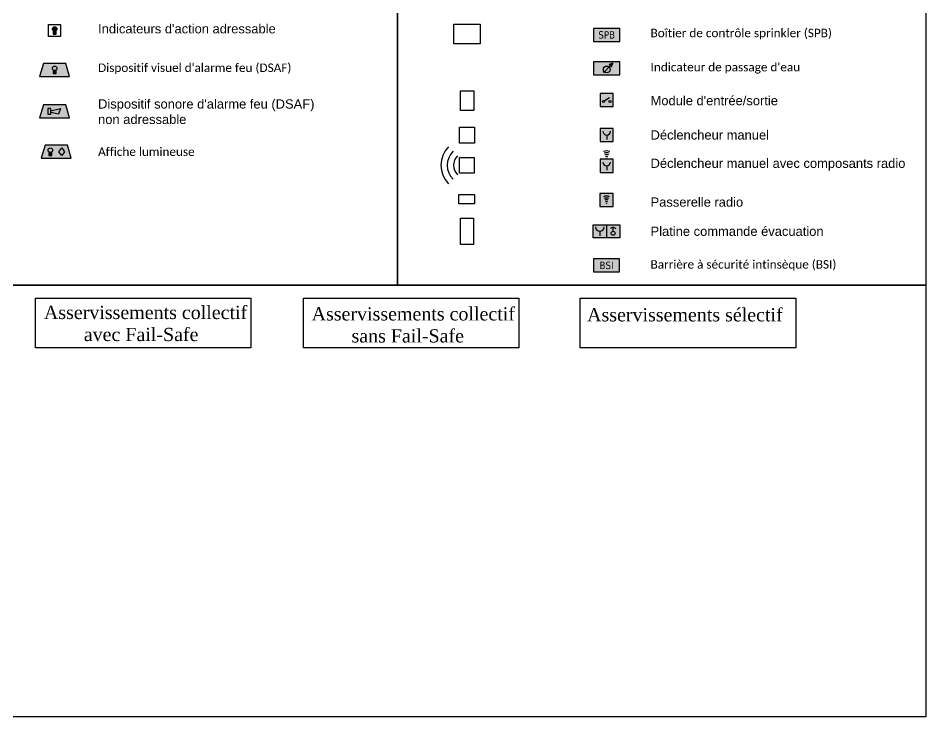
# Model space of a CAD drawing. Header units: centimetres. Extents: x -277 to 25900, y -463 to 5243.
# Drawn here: x 2564 to 6000, y 0 to 2646 of the extents above; entities that cross this region are included whole.
import ezdxf
from ezdxf.enums import TextEntityAlignment as Align

# ---------------------------------------------------------------- set-up
doc = ezdxf.new("R2010")
doc.units = ezdxf.units.CM
doc.header["$LTSCALE"] = 10
doc.layers.add('SANS', color=231, linetype='Continuous', plot=False)
doc.layers.add('SIEMENS_255_255_255', color=7, linetype='Continuous', true_color=0xffffff)
for name, color, linetype in [('SIEMENS_APPAREILS', 1, 'Continuous'), ('SIEMENS_DETECTION', 9, 'Continuous'), ('SIEMENS_DM', 1, 'Continuous'), ('SIEMENS_EXTINCTION', 41, 'Continuous'), ('SIEMENS_GROUPES_DETECTION', 7, 'Continuous'), ('SIEMENS_GROUPES_DM', 7, 'Continuous'), ('SIEMENS_SPRINKLER', 4, 'Continuous'), ('SIEMENS_SYMBOLTEXTE', 7, 'Continuous'), ('SIEMENS_SYMBOLTEXTE_APPAREIL', 7, 'Continuous'), ('SIEMENS_SYMBOLTEXTE_ELEMENT', 7, 'Continuous'), ('SIEMENS_SYMBOLTEXTE_ELEMENT_DM', 7, 'Continuous'), ('SIEMENS_SYMBOLTEXTE_HARDWARE', 7, 'Continuous'), ('SIEMENS_SYMBOLTEXTE_LOGIQUE', 7, 'Continuous'), ('SIEMENS_TEXTES', 7, 'Continuous')]:
    doc.layers.add(name, color=color, linetype=linetype)
doc.styles.add('Arial', font='arial.ttf')
doc.styles.get("Standard").update_dxf_attribs({"font": 'romans.shx'})
doc.styles.add('Tahoma', font='tahoma.ttf')
picture_1 = doc.add_image_def('image11.jpg', size_in_pixel=(590, 635))
picture_2 = doc.add_image_def('image12.jpg', size_in_pixel=(105, 210))
picture_3 = doc.add_image_def('image25.jpg', size_in_pixel=(400, 300))
picture_4 = doc.add_image_def('image26.jpg', size_in_pixel=(553, 332))
picture_5 = doc.add_image_def('image28.jpg', size_in_pixel=(516, 759))

# ---------------------------------------------------------------- blocks, each defined once
blk = doc.blocks.new('*U162')
at = {"layer": 'SIEMENS_255_255_255'}
image = blk.add_image(picture_1, insert=(-28.5, -30.5), size_in_units=(55.8, 60), dxfattribs=at)
image.dxf.flags = 7
blk = doc.blocks.new('*U12')
h = blk.add_hatch(color=0)
h.dxf.hatch_style = 1
h.paths.add_polyline_path([(25, 25), (-25, 25), (-25, -25), (25, -25)])
at = {"color": 7, "linetype": 'Continuous', "ltscale": 4}
for p, q in [((25, 25), (-25, 25)), ((-25, 25), (-25, -25)), ((25, -25), (25, 25)), ((-25, -25), (25, -25)), ((0, 0), (0, -16.4))]:
    blk.add_line(p, q, dxfattribs=at)
blk.add_arc((0, 14.3), 14.3, 180, 0, dxfattribs=at)
at = {"layer": 'SIEMENS_SYMBOLTEXTE', "color": 7, "style": 'Arial'}
blk.add_attdef('INFO_GAUCHE', text='', height=15, dxfattribs=at).set_placement((-35.7, 25), align=Align.RIGHT)
blk.add_attdef('HAUT', text='', height=20, dxfattribs=at).set_placement((0, 35), align=Align.CENTER)
blk.add_attdef('INFO_DROITE', (35.7, 25), '', height=15, dxfattribs=at)
blk.add_attdef('GAUCHE', text='', height=20, dxfattribs=at).set_placement((-35.7, 0), align=Align.MIDDLE_RIGHT)
blk.add_attdef('DROITE', text='', height=20, dxfattribs=at).set_placement((35.7, 0), align=Align.MIDDLE_LEFT)
blk.add_attdef('BAS', text='', height=20, dxfattribs=at).set_placement((0, -35), align=Align.TOP_CENTER)
blk = doc.blocks.new('*U42')
image = blk.add_image(picture_2, insert=(-25, -50), size_in_units=(50, 100))
image.dxf.flags = 7
blk = doc.blocks.new('Siemens_Platine_Evacuation')
at = {"color": 7}
for p, q in [((-25, 0), (-25, -16.5)), ((25, 0), (25, 15))]:
    blk.add_line(p, q, dxfattribs=at)
blk.add_lwpolyline([(-50, 25), (50, 25), (50, -25), (-50, -25)], close=True, dxfattribs=at)
blk.add_lwpolyline([(0, 25), (0, -25)], dxfattribs=at)
blk.add_circle((25, -7.5), 7.5, dxfattribs=at)
for centre, radius, start, end in [((-25, 16.5), 16.5, 180, 0), ((25, 2.7), 12.4, 36.307, 143.693)]:
    blk.add_arc(centre, radius, start, end, dxfattribs=at)
at = {"color": 0}
blk.add_solid([(-50, 25), (50, 25), (-50, -25), (50, -25)], dxfattribs=at)
at = {"layer": 'SIEMENS_SYMBOLTEXTE', "color": 7, "style": 'Arial'}
blk.add_attdef('INFO_GAUCHE', text='', height=20, dxfattribs=at).set_placement((-55.7, 25), align=Align.RIGHT)
blk.add_attdef('HAUT', text='', height=30, dxfattribs=at).set_placement((0, 35), align=Align.CENTER)
blk.add_attdef('INFO_DROITE', (55.7, 25), '', height=20, dxfattribs=at)
blk.add_attdef('GAUCHE', text='', height=30, dxfattribs=at).set_placement((-60, 0), align=Align.MIDDLE_RIGHT)
blk.add_attdef('DROITE', text='', height=30, dxfattribs=at).set_placement((60, 0), align=Align.MIDDLE_LEFT)
blk.add_attdef('BAS', text='', height=30, dxfattribs=at).set_placement((0, -35), align=Align.TOP_CENTER)
blk = doc.blocks.new('Siemens_Indicateur_action_adressable')
h = blk.add_hatch(color=0)
h.dxf.hatch_style = 1
h.paths.add_polyline_path([(-8.5, 8.5, 1), (8.5, 8.5, 1)])
at = {"linetype": 'Continuous', "ltscale": 4}
blk.add_hatch(color=7, dxfattribs=at).paths.add_polyline_path([(-5.7, -11.3), (5.7, -11.3), (5.7, 0), (-5.7, 0)], flags=0)
at = {"color": 7, "linetype": 'Continuous', "ltscale": 4}
for p, q in [((5.7, 0), (-5.7, 0)), ((-5.7, 0), (-5.7, -11.3)), ((5.7, -11.3), (5.7, 0)), ((-5.7, -11.3), (5.7, -11.3))]:
    blk.add_line(p, q, dxfattribs=at)
at = {"color": 7}
blk.add_lwpolyline([(-22.5, 25.1), (22.5, 25.1), (22.5, -19.9), (-22.5, -19.9)], close=True, dxfattribs=at)
at = {"color": 7, "linetype": 'Continuous', "ltscale": 4}
blk.add_circle((0, 8.5), 8.49, dxfattribs=at)
at = {"layer": 'SIEMENS_SYMBOLTEXTE', "style": 'Arial'}
blk.add_attdef('TEXT1', text='', height=20, dxfattribs=at).set_placement((-32.5, 27.6), align=Align.TOP_RIGHT)
blk.add_attdef('TEXT2', text='', height=20, dxfattribs=at).set_placement((-32.5, -22.4), align=Align.RIGHT)
at = {"layer": 'SIEMENS_SYMBOLTEXTE', "style": 'Arial', "flags": 1}
for tag, p in [('GROUP', (-22.5, -62.5)), ('AREA', (-22.5, -115.1)), ('ELEMENT', (-22.5, -88.8)), ('SECTION', (-22.5, -141.5)), ('ZONE', (-22.5, -167.8)), ('SERIAL_NUMBER', (-22.5, -220.5)), ('PARAMETER', (-22.5, -194.2)), ('MARK_FLAG', (-22.5, -246.8)), ('ELEMENT_ID', (-22.5, -273.2)), ('OPTION_1', (-22.5, -299.5)), ('OPTION_2', (-22.5, -325.8))]:
    blk.add_attdef(tag, p, '', height=20, dxfattribs=at)
at = {"layer": 'SIEMENS_SYMBOLTEXTE_APPAREIL', "lineweight": 30, "flags": 104}
blk.add_attdef('DETECTOR_TYP', text='', height=20, dxfattribs=at).set_placement((37.5, -24.9), align=Align.BOTTOM_LEFT)
at = {"layer": 'SIEMENS_SYMBOLTEXTE_HARDWARE', "lineweight": 30, "flags": 104}
blk.add_attdef('HARDWARE', text='', height=20, dxfattribs=at).set_placement((37.5, 25.1), align=Align.TOP_LEFT)
blk = doc.blocks.new('Siemens_Dispositif_visuel_alarme feu')
h = blk.add_hatch(color=0)
h.dxf.hatch_style = 1
h.paths.add_polyline_path([(42.4, 24.7), (-42.4, 24.7), (-56.6, -24.7), (56.6, -24.7)])
at = {"linetype": 'Continuous', "ltscale": 4}
blk.add_hatch(color=7, dxfattribs=at).paths.add_polyline_path([(-5.7, -14.1), (5.7, -14.1), (5.7, -2.8), (-5.7, -2.8)], flags=0)
at = {"color": 7, "linetype": 'Continuous', "ltscale": 4}
for p, q in [((-42.4, 24.7), (-56.6, -24.7)), ((42.4, 24.7), (-42.4, 24.7)), ((56.6, -24.7), (42.4, 24.7)), ((-56.6, -24.7), (56.6, -24.7)), ((5.7, -2.8), (-5.7, -2.8)), ((-5.7, -2.8), (-5.7, -14.1)), ((-5.7, -14.1), (5.7, -14.1)), ((5.7, -14.1), (5.7, -2.8))]:
    blk.add_line(p, q, dxfattribs=at)
blk.add_circle((0, 5.7), 8.49, dxfattribs=at)
at = {"layer": 'SIEMENS_SYMBOLTEXTE', "color": 7, "style": 'Arial'}
blk.add_attdef('INFO_GAUCHE', text='', height=20, dxfattribs=at).set_placement((-60.7, 25), align=Align.RIGHT)
blk.add_attdef('HAUT', text='', height=30, dxfattribs=at).set_placement((0, 35), align=Align.CENTER)
blk.add_attdef('INFO_DROITE', (60.7, 25), '', height=20, dxfattribs=at)
blk.add_attdef('GAUCHE', text='', height=30, dxfattribs=at).set_placement((-60.7, 0), align=Align.MIDDLE_RIGHT)
blk.add_attdef('DROITE', text='', height=30, dxfattribs=at).set_placement((60.7, 0), align=Align.MIDDLE_LEFT)
blk.add_attdef('BAS', text='', height=30, dxfattribs=at).set_placement((0, -35), align=Align.TOP_CENTER)
blk = doc.blocks.new('Siemens_Dispositif_Alarme_Feu')
h = blk.add_hatch(color=0)
h.dxf.hatch_style = 1
h.paths.add_polyline_path([(42.4, 24.7), (-42.4, 24.7), (-56.6, -24.7), (56.6, -24.7)])
at = {"color": 7, "linetype": 'Continuous', "ltscale": 4}
for p, q in [((-42.4, 24.7), (-56.6, -24.7)), ((42.4, 24.7), (-42.4, 24.7)), ((-14.1, 10.6), (-25.5, 10.6)), ((-25.5, 10.6), (-25.5, -10.6)), ((-14.1, 2.1), (22.6, 10.6)), ((-14.1, -10.6), (-14.1, 10.6)), ((-14.1, -4.9), (-14.1, 2.1)), ((22.6, 10.6), (14.1, -10.6)), ((56.6, -24.7), (42.4, 24.7)), ((-56.6, -24.7), (56.6, -24.7)), ((-25.5, -10.6), (-14.1, -10.6)), ((14.1, -10.6), (-14.1, -4.9))]:
    blk.add_line(p, q, dxfattribs=at)
at = {"layer": 'SIEMENS_SYMBOLTEXTE', "color": 7, "style": 'Arial'}
blk.add_attdef('INFO_GAUCHE', text='', height=20, dxfattribs=at).set_placement((-60.7, 25), align=Align.RIGHT)
blk.add_attdef('HAUT', text='', height=30, dxfattribs=at).set_placement((0, 35), align=Align.CENTER)
blk.add_attdef('INFO_DROITE', (60.7, 25), '', height=20, dxfattribs=at)
blk.add_attdef('GAUCHE', text='', height=30, dxfattribs=at).set_placement((-60.7, 0), align=Align.MIDDLE_RIGHT)
blk.add_attdef('DROITE', text='', height=30, dxfattribs=at).set_placement((60.7, 0), align=Align.MIDDLE_LEFT)
blk.add_attdef('BAS', text='', height=30, dxfattribs=at).set_placement((0, -35), align=Align.TOP_CENTER)
blk = doc.blocks.new('Siemens_Affiche_Lumineuse')
h = blk.add_hatch(color=0)
h.dxf.hatch_style = 1
h.paths.add_polyline_path([(42.4, 24.7), (-42.4, 24.7), (-56.6, -24.7), (56.6, -24.7)])
at = {"linetype": 'Continuous', "ltscale": 4}
blk.add_hatch(color=7, dxfattribs=at).paths.add_polyline_path([(-28.3, -14.1), (-17, -14.1), (-17, -2.8), (-28.3, -2.8)], flags=0)
at = {"color": 7, "linetype": 'Continuous', "ltscale": 4}
for p, q in [((-42.4, 24.7), (-56.6, -24.7)), ((42.4, 24.7), (-42.4, 24.7)), ((9.9, 0), (20.5, 14.1)), ((20.5, -14.1), (9.9, 0)), ((20.5, 14.1), (31.1, 0)), ((31.1, 0), (20.5, -14.1)), ((56.6, -24.7), (42.4, 24.7)), ((-56.6, -24.7), (56.6, -24.7)), ((-17, -2.8), (-28.3, -2.8)), ((-28.3, -2.8), (-28.3, -14.1)), ((-28.3, -14.1), (-17, -14.1)), ((-17, -14.1), (-17, -2.8))]:
    blk.add_line(p, q, dxfattribs=at)
blk.add_circle((-22.6, 5.7), 8.49, dxfattribs=at)
at = {"layer": 'SIEMENS_SYMBOLTEXTE', "color": 7, "style": 'Arial'}
blk.add_attdef('INFO_GAUCHE', text='', height=20, dxfattribs=at).set_placement((-60.7, 25), align=Align.RIGHT)
blk.add_attdef('HAUT', text='', height=30, dxfattribs=at).set_placement((0, 35), align=Align.CENTER)
blk.add_attdef('INFO_DROITE', (60.7, 25), '', height=20, dxfattribs=at)
blk.add_attdef('GAUCHE', text='', height=30, dxfattribs=at).set_placement((-60.7, 0), align=Align.MIDDLE_RIGHT)
blk.add_attdef('DROITE', text='', height=30, dxfattribs=at).set_placement((60.7, 0), align=Align.MIDDLE_LEFT)
blk.add_attdef('BAS', text='', height=30, dxfattribs=at).set_placement((0, -35), align=Align.TOP_CENTER)
blk = doc.blocks.new('*U44')
image = blk.add_image(picture_3, insert=(-50, -37.5), size_in_units=(100, 75))
image.dxf.flags = 7
blk = doc.blocks.new('Siemens_Boîtier_Sprinkler_SPB')
h = blk.add_hatch(color=0)
h.dxf.hatch_style = 1
h.paths.add_polyline_path([(49.5, 24.7), (-49.5, 24.7), (-49.5, -24.7), (49.5, -24.7)])
at = {"color": 7, "linetype": 'Continuous', "ltscale": 4}
for p, q in [((49.5, 24.7), (-49.5, 24.7)), ((-49.5, 24.7), (-49.5, -24.7)), ((49.5, -24.7), (49.5, 24.7)), ((-49.5, -24.7), (49.5, -24.7))]:
    blk.add_line(p, q, dxfattribs=at)
at = {"color": 7, "linetype": 'Continuous', "style": 'Tahoma'}
blk.add_text('SPB', height=28.05, dxfattribs=at).set_placement((0, 0), align=Align.MIDDLE_CENTER)
at = {"layer": 'SIEMENS_GROUPES_DETECTION', "style": 'Arial'}
blk.add_attdef('GROUP', text='', height=30, dxfattribs=at).set_placement((0, 40), align=Align.CENTER)
at = {"layer": 'SIEMENS_SYMBOLTEXTE', "style": 'Arial'}
blk.add_attdef('TEXT1', text='', height=20, dxfattribs=at).set_placement((-60, 25), align=Align.TOP_RIGHT)
blk.add_attdef('TEXT2', text='', height=20, dxfattribs=at).set_placement((-60, -25), align=Align.RIGHT)
at = {"layer": 'SIEMENS_SYMBOLTEXTE', "style": 'Arial', "flags": 1}
for tag, p in [('ELEMENT', (-25, -126.6)), ('PARAMETER', (-25, -152.9)), ('SERIAL_NUMBER', (-25, -179.3)), ('MARK_FLAG', (-25, -205.6)), ('OPTION_1', (-25, -258.3)), ('ELEMENT_ID', (-25, -231.9)), ('OPTION_2', (-25, -284.6))]:
    blk.add_attdef(tag, p, '', height=20, dxfattribs=at)
at = {"layer": 'SIEMENS_SYMBOLTEXTE_APPAREIL', "lineweight": 30, "flags": 104}
blk.add_attdef('DETECTOR_TYP', text='', height=20, dxfattribs=at).set_placement((0, -75), align=Align.TOP_CENTER)
at = {"layer": 'SIEMENS_SYMBOLTEXTE_HARDWARE', "lineweight": 30, "flags": 104}
blk.add_attdef('HARDWARE', text='', height=20, dxfattribs=at).set_placement((0, -40), align=Align.TOP_CENTER)
at = {"layer": 'SIEMENS_SYMBOLTEXTE_LOGIQUE', "style": 'Arial'}
blk.add_attdef('AREA', text='', height=12, dxfattribs=at).set_placement((60, 25), align=Align.TOP_LEFT)
blk.add_attdef('SECTION', text='', height=12, dxfattribs=at).set_placement((60, 0), align=Align.MIDDLE_LEFT)
blk.add_attdef('ZONE', (60, -25), '', height=12, dxfattribs=at)
blk = doc.blocks.new('Siemens_Dispositif_Entrée_Sortie')
h = blk.add_hatch(color=0)
h.dxf.hatch_style = 1
h.paths.add_polyline_path([(24.7, 24.7), (-24.7, 24.7), (-24.7, -24.7), (24.7, -24.7)])
at = {"color": 7, "linetype": 'Continuous', "ltscale": 4}
for p, q in [((24.7, 24.7), (-24.7, 24.7)), ((-24.7, 24.7), (-24.7, -24.7)), ((-9, -3), (10, 9.6)), ((24.7, -24.7), (24.7, 24.7)), ((-24.7, -24.7), (24.7, -24.7))]:
    blk.add_line(p, q, dxfattribs=at)
for centre in [(-12.3, -5.2), (12.4, -5.2)]:
    blk.add_circle(centre, 3.96, dxfattribs=at)
at = {"layer": 'SIEMENS_SYMBOLTEXTE', "style": 'Arial'}
blk.add_attdef('TEXT1', text='', height=30, dxfattribs=at).set_placement((3.2, 51.5), align=Align.MIDDLE_CENTER)
blk.add_attdef('TEXT2', text='', height=20, dxfattribs=at).set_placement((-35, 4.7), align=Align.RIGHT)
at = {"layer": 'SIEMENS_SYMBOLTEXTE', "style": 'Arial', "flags": 1}
for tag, p in [('GROUP', (-25, -129.8)), ('ELEMENT', (-25, -156.2)), ('AREA', (-25, -182.5)), ('SECTION', (-25, -208.9)), ('ZONE', (-25, -235.2)), ('SERIAL_NUMBER', (-25, -287.9)), ('PARAMETER', (-25, -261.5)), ('MARK_FLAG', (-25, -314.2)), ('ELEMENT_ID', (-25, -340.5)), ('OPTION_1', (-25, -366.9)), ('OPTION_2', (-25, -393.2))]:
    blk.add_attdef(tag, p, '', height=20, dxfattribs=at)
at = {"layer": 'SIEMENS_SYMBOLTEXTE_APPAREIL', "lineweight": 30, "flags": 104}
blk.add_attdef('DETECTOR_TYP', text='', height=20, dxfattribs=at).set_placement((0, -75), align=Align.TOP_CENTER)
at = {"layer": 'SIEMENS_SYMBOLTEXTE_HARDWARE', "lineweight": 30, "flags": 104}
blk.add_attdef('HARDWARE', text='', height=20, dxfattribs=at).set_placement((0, -40), align=Align.TOP_CENTER)
blk = doc.blocks.new('Siemens_Déclencheur_Manuel_avec_composants-radio')
h = blk.add_hatch(color=0)
h.dxf.hatch_style = 1
h.paths.add_polyline_path([(24.7, 24.7), (-24.7, 24.7), (-24.7, -24.7), (24.7, -24.7)])
at = {"color": 7, "linetype": 'Continuous', "ltscale": 4}
for p, q in [((24.7, 24.7), (-24.7, 24.7)), ((-24.7, 24.7), (-24.7, -24.7)), ((0, 0), (0, -16.3)), ((24.7, -24.7), (24.7, 24.7)), ((-24.7, -24.7), (24.7, -24.7))]:
    blk.add_line(p, q, dxfattribs=at)
for centre, radius, start, end in [((0, 24.7), 31.8, 68.1986, 111.8014), ((0, 24.7), 24.7, 68.1986, 111.8014), ((0, 24.7), 17.7, 68.1986, 111.8014), ((0, 24.7), 10.6, 68.1986, 111.8014), ((0, 14.1), 14.1, 180, 0), ((0, 24.7), 3.54, 68.1986, 111.8014)]:
    blk.add_arc(centre, radius, start, end, dxfattribs=at)
at = {"layer": 'SIEMENS_GROUPES_DM', "style": 'Arial'}
blk.add_attdef('GROUP', text='', height=50, dxfattribs=at).set_placement((0, 79.5), align=Align.CENTER)
at = {"layer": 'SIEMENS_SYMBOLTEXTE', "style": 'Arial', "flags": 1}
for tag, p in [('SERIAL_NUMBER', (-25, -152.9)), ('PARAMETER', (-25, -126.6)), ('MARK_FLAG', (-25, -179.3)), ('ELEMENT_ID', (-25, -205.6)), ('OPTION_1', (-25, -231.9)), ('OPTION_2', (-25, -258.3))]:
    blk.add_attdef(tag, p, '', height=20, dxfattribs=at)
at = {"layer": 'SIEMENS_SYMBOLTEXTE_APPAREIL', "lineweight": 30, "flags": 106}
blk.add_attdef('DETECTOR_TYP', text='', height=20, dxfattribs=at).set_placement((0, -75), align=Align.TOP_CENTER)
at = {"layer": 'SIEMENS_SYMBOLTEXTE_ELEMENT_DM', "style": 'Arial'}
blk.add_attdef('ELEMENT', text='', height=30, dxfattribs=at).set_placement((-35, 0), align=Align.MIDDLE_RIGHT)
at = {"layer": 'SIEMENS_SYMBOLTEXTE_HARDWARE', "lineweight": 30, "flags": 106}
blk.add_attdef('HARDWARE', text='', height=20, dxfattribs=at).set_placement((0, -40), align=Align.TOP_CENTER)
at = {"layer": 'SIEMENS_SYMBOLTEXTE_LOGIQUE', "style": 'Arial'}
blk.add_attdef('AREA', text='', height=12, dxfattribs=at).set_placement((35, 25), align=Align.TOP_LEFT)
blk.add_attdef('SECTION', text='', height=12, dxfattribs=at).set_placement((35, 0), align=Align.MIDDLE_LEFT)
blk.add_attdef('ZONE', (35, -25), '', height=12, dxfattribs=at)
blk = doc.blocks.new('*U68')
at = {"color": 7}
for radius in [98.7, 74.7, 50.7]:
    blk.add_arc((0, 0), radius, 135, 225, dxfattribs=at)
at = {"layer": 'SIEMENS_SYMBOLTEXTE', "color": 7, "style": 'Arial'}
blk.add_attdef('INFO_GAUCHE', text='', height=15, dxfattribs=at).set_placement((-35.7, 25), align=Align.RIGHT)
blk.add_attdef('HAUT', text='', height=20, dxfattribs=at).set_placement((0, 35), align=Align.CENTER)
blk.add_attdef('INFO_DROITE', (35.7, 25), '', height=15, dxfattribs=at)
blk.add_attdef('GAUCHE', text='', height=20, dxfattribs=at).set_placement((-35.7, 0), align=Align.MIDDLE_RIGHT)
blk.add_attdef('DROITE', text='', height=20, dxfattribs=at).set_placement((35.7, 0), align=Align.MIDDLE_LEFT)
blk.add_attdef('BAS', text='', height=20, dxfattribs=at).set_placement((0, -35), align=Align.TOP_CENTER)
at = {"layer": 'SIEMENS_255_255_255'}
image = blk.add_image(picture_1, insert=(-28.5, -30.5), size_in_units=(55.8, 60), dxfattribs=at)
image.dxf.flags = 7
blk = doc.blocks.new('Siemens_BSI')
h = blk.add_hatch(color=0)
h.dxf.hatch_style = 1
h.paths.add_polyline_path([(49.5, 24.7), (-49.5, 24.7), (-49.5, -24.7), (49.5, -24.7)])
at = {"color": 7, "linetype": 'Continuous', "ltscale": 4}
for p, q in [((49.5, 24.7), (-49.5, 24.7)), ((-49.5, 24.7), (-49.5, -24.7)), ((49.5, -24.7), (49.5, 24.7)), ((-49.5, -24.7), (49.5, -24.7))]:
    blk.add_line(p, q, dxfattribs=at)
at = {"color": 7, "linetype": 'Continuous', "style": 'Tahoma'}
blk.add_text('BSI', height=28.05, dxfattribs=at).set_placement((0, 0), align=Align.MIDDLE_CENTER)
at = {"layer": 'SIEMENS_SYMBOLTEXTE', "color": 7, "style": 'Arial'}
blk.add_attdef('INFO_GAUCHE', text='', height=20, dxfattribs=at).set_placement((-66.5, 25), align=Align.RIGHT)
blk.add_attdef('HAUT', text='', height=30, dxfattribs=at).set_placement((0, 35), align=Align.CENTER)
blk.add_attdef('INFO_DROITE', (66.6, 25), '', height=20, dxfattribs=at)
blk.add_attdef('GAUCHE', text='', height=30, dxfattribs=at).set_placement((-66.5, 0), align=Align.MIDDLE_RIGHT)
blk.add_attdef('DROITE', text='', height=30, dxfattribs=at).set_placement((66.6, 0), align=Align.MIDDLE_LEFT)
blk.add_attdef('BAS', text='', height=30, dxfattribs=at).set_placement((0, -35), align=Align.TOP_CENTER)
blk = doc.blocks.new('Siemens_Indicateur_Passage_Eau')
h = blk.add_hatch(color=0)
h.dxf.hatch_style = 1
h.paths.add_polyline_path([(49.5, 24.7), (-49.5, 24.7), (-49.5, -24.7), (49.5, -24.7)])
at = {"linetype": 'Continuous', "ltscale": 4}
blk.add_hatch(color=7, dxfattribs=at).paths.add_polyline_path([(23.3, 18.9), (9.8, 14.4), (18.8, 5.4)], flags=0)
at = {"color": 7, "linetype": 'Continuous', "ltscale": 4}
for p, q in [((49.5, 24.7), (-49.5, 24.7)), ((-49.5, 24.7), (-49.5, -24.7)), ((-12.7, -17.1), (14.3, 9.9)), ((23.3, 18.9), (9.8, 14.4)), ((9.8, 14.4), (18.8, 5.4)), ((18.8, 5.4), (23.3, 18.9)), ((49.5, -24.7), (49.5, 24.7)), ((-49.5, -24.7), (49.5, -24.7))]:
    blk.add_line(p, q, dxfattribs=at)
blk.add_circle((0, -4.3), 12.7, dxfattribs=at)
at = {"layer": 'SIEMENS_GROUPES_DETECTION', "style": 'Arial'}
blk.add_attdef('GROUP', text='', height=30, dxfattribs=at).set_placement((0, 40), align=Align.CENTER)
at = {"layer": 'SIEMENS_SYMBOLTEXTE', "style": 'Arial'}
blk.add_attdef('TEXT1', text='', height=20, dxfattribs=at).set_placement((-60.3, 25), align=Align.TOP_RIGHT)
blk.add_attdef('TEXT2', text='', height=20, dxfattribs=at).set_placement((-60.3, -25), align=Align.RIGHT)
at = {"layer": 'SIEMENS_SYMBOLTEXTE', "style": 'Arial', "flags": 1}
for tag, p in [('ELEMENT', (-25, -126.6)), ('PARAMETER', (-25, -152.9)), ('SERIAL_NUMBER', (-25, -179.3)), ('MARK_FLAG', (-25, -205.6)), ('OPTION_1', (-25, -258.3)), ('ELEMENT_ID', (-25, -231.9)), ('OPTION_2', (-25, -284.6))]:
    blk.add_attdef(tag, p, '', height=20, dxfattribs=at)
at = {"layer": 'SIEMENS_SYMBOLTEXTE_APPAREIL', "lineweight": 30, "flags": 104}
blk.add_attdef('DETECTOR_TYP', text='', height=20, dxfattribs=at).set_placement((0, -75), align=Align.TOP_CENTER)
at = {"layer": 'SIEMENS_SYMBOLTEXTE_HARDWARE', "lineweight": 30, "flags": 104}
blk.add_attdef('HARDWARE', text='', height=20, dxfattribs=at).set_placement((0, -40), align=Align.TOP_CENTER)
at = {"layer": 'SIEMENS_SYMBOLTEXTE_LOGIQUE', "style": 'Arial'}
blk.add_attdef('AREA', text='', height=12, dxfattribs=at).set_placement((60.3, 25), align=Align.TOP_LEFT)
blk.add_attdef('SECTION', text='', height=12, dxfattribs=at).set_placement((60.3, 0), align=Align.MIDDLE_LEFT)
blk.add_attdef('ZONE', (60.3, -25), '', height=12, dxfattribs=at)
blk = doc.blocks.new('Siemens_Passerelle_Radio')
h = blk.add_hatch(color=0)
h.dxf.hatch_style = 1
h.paths.add_polyline_path([(24.7, 24.7), (-24.7, 24.7), (-24.7, -24.7), (24.7, -24.7)])
at = {"color": 7, "linetype": 'Continuous'}
for p, q in [((24.7, 24.7), (-24.7, 24.7)), ((-24.7, 24.7), (-24.7, -24.7)), ((24.7, -24.7), (24.7, 24.7)), ((-24.7, -24.7), (24.7, -24.7))]:
    blk.add_line(p, q, dxfattribs=at)
at = {"color": 7, "linetype": 'Continuous', "ltscale": 4}
for radius in [31.8, 24.7, 17.7, 10.6, 3.54]:
    blk.add_arc((0, -17.7), radius, 68.1986, 111.8014, dxfattribs=at)
at = {"layer": 'SIEMENS_GROUPES_DETECTION', "style": 'Arial'}
blk.add_attdef('GROUP', text='', height=50, dxfattribs=at).set_placement((1.8, 68.6), align=Align.CENTER)
at = {"layer": 'SIEMENS_SYMBOLTEXTE', "style": 'Arial', "flags": 1}
for tag, p in [('SERIAL_NUMBER', (-25, -152.9)), ('PARAMETER', (-25, -126.6)), ('MARK_FLAG', (-25, -179.3)), ('ELEMENT_ID', (-25, -205.6)), ('OPTION_1', (-25, -231.9)), ('OPTION_2', (-25, -258.3))]:
    blk.add_attdef(tag, p, '', height=20, dxfattribs=at)
at = {"layer": 'SIEMENS_SYMBOLTEXTE_APPAREIL', "lineweight": 30, "flags": 106}
blk.add_attdef('DETECTOR_TYP', text='', height=20, dxfattribs=at).set_placement((0, -75), align=Align.TOP_CENTER)
at = {"layer": 'SIEMENS_SYMBOLTEXTE_ELEMENT', "style": 'Arial'}
blk.add_attdef('ELEMENT', text='', height=30, dxfattribs=at).set_placement((-35, 0), align=Align.MIDDLE_RIGHT)
at = {"layer": 'SIEMENS_SYMBOLTEXTE_HARDWARE', "lineweight": 30, "flags": 106}
blk.add_attdef('HARDWARE', text='', height=20, dxfattribs=at).set_placement((0, -40), align=Align.TOP_CENTER)
at = {"layer": 'SIEMENS_SYMBOLTEXTE_LOGIQUE', "style": 'Arial'}
blk.add_attdef('AREA', text='', height=12, dxfattribs=at).set_placement((35, 25), align=Align.TOP_LEFT)
blk.add_attdef('SECTION', text='', height=12, dxfattribs=at).set_placement((35, 0), align=Align.MIDDLE_LEFT)
blk.add_attdef('ZONE', (35, -25), '', height=12, dxfattribs=at)
blk = doc.blocks.new('*U98')
at = {"layer": 'SIEMENS_SYMBOLTEXTE', "color": 7, "style": 'Arial'}
blk.add_attdef('HAUT', text='', height=20, dxfattribs=at).set_placement((0, 41.1), align=Align.CENTER)
blk.add_attdef('INFO_GAUCHE', text='', height=15, dxfattribs=at).set_placement((-35.7, 12), align=Align.RIGHT)
blk.add_attdef('INFO_DROITE', (35.7, 12), '', height=15, dxfattribs=at)
blk.add_attdef('GAUCHE', text='', height=20, dxfattribs=at).set_placement((-35.7, -13), align=Align.MIDDLE_RIGHT)
blk.add_attdef('DROITE', text='', height=20, dxfattribs=at).set_placement((35.7, -13), align=Align.MIDDLE_LEFT)
blk.add_attdef('BAS', text='', height=20, dxfattribs=at).set_placement((0, -42.3), align=Align.TOP_CENTER)
image = blk.add_image(picture_4, insert=(-30.5, -16.1), size_in_units=(59.3, 35.6))
image.dxf.flags = 7
blk = doc.blocks.new('*U170')
at = {"layer": 'SIEMENS_255_255_255', "ltscale": 0.3}
image = blk.add_image(picture_5, insert=(-25, -36.8), size_in_units=(50, 73.5), dxfattribs=at)
image.dxf.flags = 7

msp = doc.modelspace()

# ---------------------------------------------------------------- linework, layer by layer
msp.add_line((5725, 1635.4), (550, 1635.4))
msp.add_lwpolyline([(4000, 3777.6), (4000, 1635.4)])
for points in [[(2629.5, 1585.9), (3445.1, 1585.9), (3445.1, 1397.3), (2629.5, 1397.3)], [(3643.9, 1585.9), (4459.5, 1585.9), (4459.5, 1397.3), (3643.9, 1397.3)], [(4691.5, 1585.9), (5507.2, 1585.9), (5507.2, 1397.3), (4691.5, 1397.3)]]:
    msp.add_lwpolyline(points, close=True)
at = {"layer": 'SANS'}
for points in [[(2000, 1635.4), (2000, 4109.4), (4000, 4109.4), (4000, 1635.4)], [(4000, 1635.4), (4000, 4109.4), (6000, 4109.4), (6000, 1635.4)], [(0, 0), (0, 1635.4), (6000, 1635.4), (6000, 0)]]:
    msp.add_lwpolyline(points, close=True, dxfattribs=at)

# ---------------------------------------------------------------- block references
at = {"layer": 'SIEMENS_APPAREILS'}
for name, p in [('Siemens_Dispositif_visuel_alarme feu', (2701.8, 2450.3)), ('Siemens_Dispositif_Entrée_Sortie', (4791.8, 2336.1)), ('Siemens_BSI', (4791.1, 1710))]:
    msp.add_blockref(name, p, dxfattribs=at)
at = {"layer": 'SIEMENS_APPAREILS', "color": 1}
msp.add_blockref('Siemens_Dispositif_Alarme_Feu', (2701.8, 2293.3), dxfattribs=at)
at = {"layer": 'SIEMENS_APPAREILS', "color": 3}
msp.add_blockref('Siemens_Platine_Evacuation', (4791.1, 1838.9), dxfattribs=at)
at = {"layer": 'SIEMENS_DETECTION'}
for name, p in [('Siemens_Indicateur_action_adressable', (2701.8, 2596.7)), ('*U44', (4262.9, 2586)), ('*U170', (4263.5, 2333.7)), ('*U162', (4263.5, 2203.7)), ('*U68', (4262.9, 2089.1)), ('*U98', (4262.2, 1958.7)), ('Siemens_Passerelle_Radio', (4791.1, 1958)), ('*U42', (4262.9, 1838.9))]:
    msp.add_blockref(name, p, dxfattribs=at)
at = {"layer": 'SIEMENS_DM'}
for name, p in [('*U12', (4791.8, 2203.7)), ('Siemens_Déclencheur_Manuel_avec_composants-radio', (4791.8, 2087))]:
    msp.add_blockref(name, p, dxfattribs=at)
at = {"layer": 'SIEMENS_EXTINCTION', "color": 1}
msp.add_blockref('Siemens_Affiche_Lumineuse', (2708.1, 2140.6), dxfattribs=at)
at = {"layer": 'SIEMENS_SPRINKLER', "color": 1}
for name, p in [('Siemens_Boîtier_Sprinkler_SPB', (4791.8, 2582.9)), ('Siemens_Indicateur_Passage_Eau', (4791.8, 2456.6))]:
    msp.add_blockref(name, p, dxfattribs=at)

# ---------------------------------------------------------------- texts
at = {"layer": 'SIEMENS_TEXTES', "char_height": 35, "attachment_point": 4, "style": 'Arial'}
for s, width, insert in [("Indicateurs d'action adressable", 7745.663, (2866.4, 2605.9)), ('{\\fCalibri|b0|i0|c0|p34;\\H0.91667x;Boîtier de contrôle sprinkler (SPB)}', 8577.818, (4957.9, 2586)), ("{\\fCalibri|b0|i0|c0|p34;\\H0.91667x;Dispositif visuel d'alarme feu (DSAF)}", 8577.818, (2866.4, 2454.4)), ("{\\fCalibri|b0|i0|c0|p34;\\H0.91667x;Indicateur de passage d'eau}", 8577.818, (4957.9, 2456.6)), ("Dispositif sonore d'alarme feu (DSAF) \\Pnon adressable", 12099.547, (2866.4, 2291.9)), ("Module d'entrée/sortie", 7169.513, (4957.9, 2333.7)), ('Déclencheur manuel', 7169.513, (4957.9, 2203.7)), ('{\\fCalibri|b0|i0|c0|p34;\\H0.91667x;Affiche lumineuse}', 8577.818, (2866.4, 2140.3)), ('Déclencheur manuel avec composants radio', 11150.058, (4957.9, 2091.4)), ('Passerelle radio', 11150.058, (4957.9, 1949.5)), ('Platine commande évacuation', 7745.663, (4957.9, 1838.9)), ('{\\fCalibri|b0|i0|c0|p34;\\H0.91667x;Barrière à sécurité intinsèque (BSI)}', 7745.663, (4957.9, 1709.6))]:
    msp.add_mtext_dynamic_manual_height_columns(s, width=width, gutter_width=12.5, heights=[0], dxfattribs=dict(at, insert=insert))
at = {"layer": 'SIEMENS_TEXTES', "linetype": 'Continuous', "char_height": 50, "attachment_point": 1}
for s, insert in [('{\\fTimes New Roman|b0|i0|c0|p18;Asservissements collectif\\P        avec Fail-Safe}', (2661.3, 1556.7)), ('{\\fTimes New Roman|b0|i0|c0|p18;Asservissements collectif\\P        sans Fail-Safe}', (3674.8, 1551.3)), ('{\\fTimes New Roman|b0|i0|c0|p18;Asservissements sélectif       }', (4717.7, 1547.8))]:
    msp.add_mtext_dynamic_manual_height_columns(s, width=11757.962, gutter_width=12.5, heights=[0], dxfattribs=dict(at, insert=insert))

doc.saveas('drawing.dxf')
